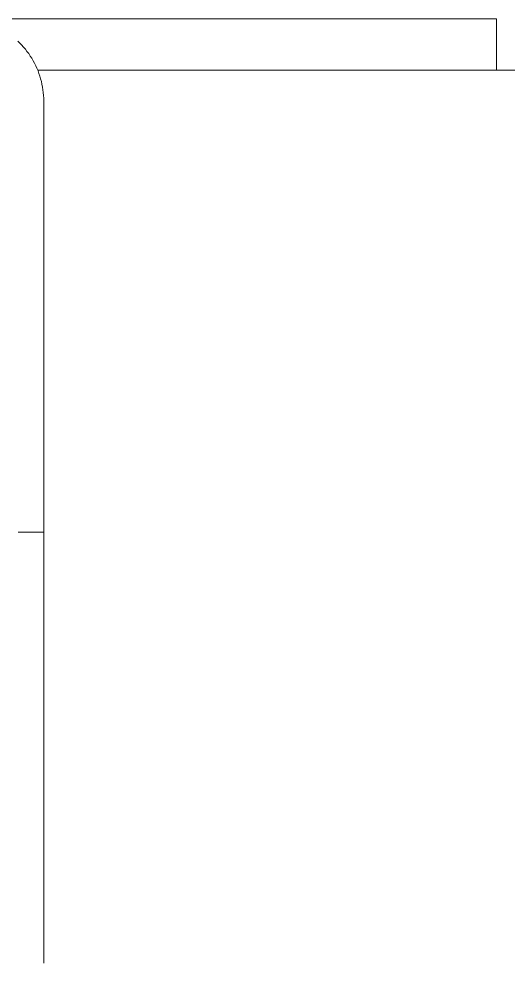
# Model space of a CAD drawing. Header units: inches. Extents: x 34 to 350, y 156 to 377.
# Drawn here: x 240.197 to 242.757, y 333.428 to 338.363 of the extents above; entities that cross this region are included whole.
import ezdxf

# ---------------------------------------------------------------- set-up
doc = ezdxf.new("R2010")
doc.units = ezdxf.units.IN
doc.header["$MEASUREMENT"] = 0
doc.layers.add('DIMS', color=7, linetype='Continuous')

# ---------------------------------------------------------------- blocks, each defined once
blk = doc.blocks.new('block 3131')
at = {"layer": 'DIMS', "color": 7, "lineweight": 18, "true_color": 0xffffff}
blk.add_lwpolyline([(240.1903, 338.2472), (240.2007, 338.2371)], dxfattribs=at)
blk = doc.blocks.new('block 3132')
at = {"layer": 'DIMS', "color": 7, "lineweight": 18, "true_color": 0xffffff}
blk.add_lwpolyline([(240.2007, 338.2371), (240.211, 338.2264)], dxfattribs=at)
blk = doc.blocks.new('block 3133')
at = {"layer": 'DIMS', "color": 7, "lineweight": 18, "true_color": 0xffffff}
blk.add_lwpolyline([(240.211, 338.2264), (240.2207, 338.2157)], dxfattribs=at)
blk = doc.blocks.new('block 3134')
at = {"layer": 'DIMS', "color": 7, "lineweight": 18, "true_color": 0xffffff}
blk.add_lwpolyline([(240.2207, 338.2157), (240.2306, 338.2043)], dxfattribs=at)
blk = doc.blocks.new('block 3135')
at = {"layer": 'DIMS', "color": 7, "lineweight": 18, "true_color": 0xffffff}
blk.add_lwpolyline([(240.2306, 338.2043), (240.2389, 338.193)], dxfattribs=at)
blk = doc.blocks.new('block 3136')
at = {"layer": 'DIMS', "color": 7, "lineweight": 18, "true_color": 0xffffff}
blk.add_lwpolyline([(240.2389, 338.193), (240.2482, 338.1813)], dxfattribs=at)
blk = doc.blocks.new('block 3137')
at = {"layer": 'DIMS', "color": 7, "lineweight": 18, "true_color": 0xffffff}
blk.add_lwpolyline([(240.2482, 338.1813), (240.2561, 338.1687)], dxfattribs=at)
blk = doc.blocks.new('block 3138')
at = {"layer": 'DIMS', "color": 7, "lineweight": 18, "true_color": 0xffffff}
blk.add_lwpolyline([(240.2561, 338.1687), (240.2644, 338.1568)], dxfattribs=at)
blk = doc.blocks.new('block 3139')
at = {"layer": 'DIMS', "color": 7, "lineweight": 18, "true_color": 0xffffff}
blk.add_lwpolyline([(240.2644, 338.1568), (240.2713, 338.1437)], dxfattribs=at)
blk = doc.blocks.new('block 3140')
at = {"layer": 'DIMS', "color": 7, "lineweight": 18, "true_color": 0xffffff}
blk.add_lwpolyline([(240.2713, 338.1437), (240.2785, 338.131)], dxfattribs=at)
blk = doc.blocks.new('block 3141')
at = {"layer": 'DIMS', "color": 7, "lineweight": 18, "true_color": 0xffffff}
blk.add_lwpolyline([(240.2785, 338.131), (240.2851, 338.118)], dxfattribs=at)
blk = doc.blocks.new('block 3142')
at = {"layer": 'DIMS', "color": 7, "lineweight": 18, "true_color": 0xffffff}
blk.add_lwpolyline([(240.2851, 338.118), (240.2909, 338.1044)], dxfattribs=at)
blk = doc.blocks.new('block 3143')
at = {"layer": 'DIMS', "color": 7, "lineweight": 18, "true_color": 0xffffff}
blk.add_lwpolyline([(240.2909, 338.1044), (240.2971, 338.0912)], dxfattribs=at)
blk = doc.blocks.new('block 3144')
at = {"layer": 'DIMS', "color": 7, "lineweight": 18, "true_color": 0xffffff}
blk.add_lwpolyline([(240.2971, 338.0912), (240.3013, 338.0774)], dxfattribs=at)
blk = doc.blocks.new('block 3145')
at = {"layer": 'DIMS', "color": 7, "lineweight": 18, "true_color": 0xffffff}
blk.add_lwpolyline([(240.3013, 338.0774), (240.3061, 338.0634)], dxfattribs=at)
blk = doc.blocks.new('block 3146')
at = {"layer": 'DIMS', "color": 7, "lineweight": 18, "true_color": 0xffffff}
blk.add_lwpolyline([(240.3061, 338.0634), (240.3106, 338.0493)], dxfattribs=at)
blk = doc.blocks.new('block 3147')
at = {"layer": 'DIMS', "color": 7, "lineweight": 18, "true_color": 0xffffff}
blk.add_lwpolyline([(240.3106, 338.0493), (240.3147, 338.0352)], dxfattribs=at)
blk = doc.blocks.new('block 3148')
at = {"layer": 'DIMS', "color": 7, "lineweight": 18, "true_color": 0xffffff}
blk.add_lwpolyline([(240.3147, 338.0352), (240.3175, 338.0209)], dxfattribs=at)
blk = doc.blocks.new('block 3149')
at = {"layer": 'DIMS', "color": 7, "lineweight": 18, "true_color": 0xffffff}
blk.add_lwpolyline([(240.3175, 338.0209), (240.3202, 338.0066)], dxfattribs=at)
blk = doc.blocks.new('block 3150')
at = {"layer": 'DIMS', "color": 7, "lineweight": 18, "true_color": 0xffffff}
blk.add_lwpolyline([(240.3202, 338.0066), (240.3226, 337.9919)], dxfattribs=at)
blk = doc.blocks.new('block 3151')
at = {"layer": 'DIMS', "color": 7, "lineweight": 18, "true_color": 0xffffff}
blk.add_lwpolyline([(240.3226, 337.9919), (240.3243, 337.9775)], dxfattribs=at)
blk = doc.blocks.new('block 3152')
at = {"layer": 'DIMS', "color": 7, "lineweight": 18, "true_color": 0xffffff}
blk.add_lwpolyline([(240.3243, 337.9775), (240.3257, 337.9628)], dxfattribs=at)
blk = doc.blocks.new('block 3153')
at = {"layer": 'DIMS', "color": 7, "lineweight": 18, "true_color": 0xffffff}
blk.add_lwpolyline([(240.3257, 337.9628), (240.3264, 337.9482)], dxfattribs=at)
blk = doc.blocks.new('block 3154')
at = {"layer": 'DIMS', "color": 7, "lineweight": 18, "true_color": 0xffffff}
blk.add_lwpolyline([(240.3264, 337.9482), (240.3264, 337.9334)], dxfattribs=at)
blk = doc.blocks.new('block 3157')
at = {"layer": 'DIMS', "color": 7, "lineweight": 18, "true_color": 0xffffff}
blk.add_lwpolyline([(240.3264, 335.6808), (240.3264, 337.9334)], dxfattribs=at)
blk = doc.blocks.new('block 3158')
at = {"layer": 'DIMS', "color": 7, "lineweight": 18, "true_color": 0xffffff}
blk.add_lwpolyline([(240.3264, 333.4279), (240.3264, 335.6808)], dxfattribs=at)
blk = doc.blocks.new('block 3185')
at = {"layer": 'DIMS', "color": 7, "lineweight": 18, "true_color": 0xffffff}
blk.add_lwpolyline([(240.1924, 335.6808), (240.3264, 335.6808)], dxfattribs=at)
blk = doc.blocks.new('block 3295')
at = {"layer": 'DIMS', "color": 7, "lineweight": 18, "true_color": 0xffffff}
blk.add_lwpolyline([(242.697, 338.3628), (239.8982, 338.3628)], dxfattribs=at)
blk = doc.blocks.new('block 3298')
at = {"layer": 'DIMS', "color": 7, "lineweight": 18, "true_color": 0xffffff}
blk.add_lwpolyline([(242.697, 338.0946), (242.697, 338.3628)], dxfattribs=at)
blk = doc.blocks.new('block 3299')
at = {"layer": 'DIMS', "color": 7, "lineweight": 18, "true_color": 0xffffff}
blk.add_lwpolyline([(242.8172, 338.0946), (240.2954, 338.0946)], dxfattribs=at)

msp = doc.modelspace()

# ---------------------------------------------------------------- block references
at = {"layer": 'DIMS'}
for name in ['block 3295', 'block 3298', 'block 3131', 'block 3132', 'block 3133', 'block 3134', 'block 3135', 'block 3136', 'block 3137', 'block 3138', 'block 3139', 'block 3140', 'block 3141', 'block 3142', 'block 3143', 'block 3299', 'block 3144', 'block 3145', 'block 3146', 'block 3147', 'block 3148', 'block 3149', 'block 3150', 'block 3151', 'block 3152', 'block 3153', 'block 3154', 'block 3157', 'block 3185', 'block 3158']:
    msp.add_blockref(name, (0, 0), dxfattribs=at)

doc.saveas('drawing.dxf')
